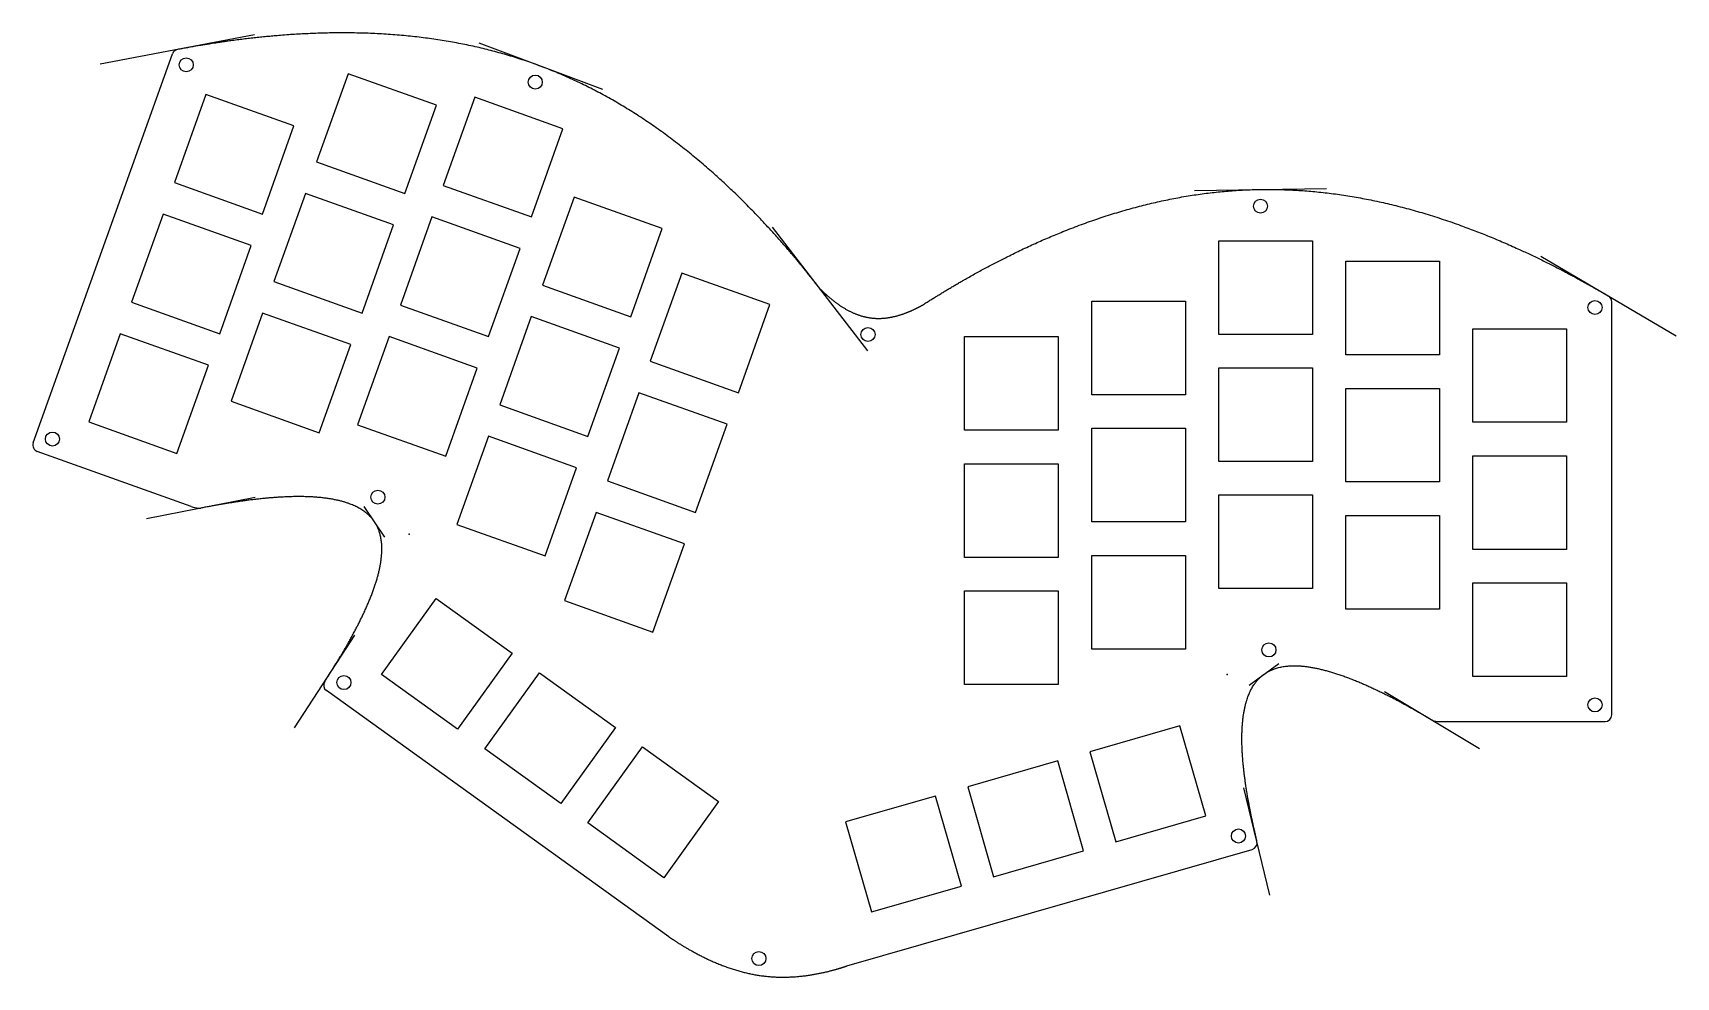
# Model space of a CAD drawing. Header units: centimetres. Extents: x -17.9 to 6.7, y -4.5 to 9.6.
import ezdxf

# ---------------------------------------------------------------- set-up
doc = ezdxf.new("R2010")
doc.units = ezdxf.units.CM
doc.header["$MEASUREMENT"] = 0
doc.layers.add('mrkabuda_switch_plate_unibody_19 v5_Sketch1', color=7, linetype='Continuous')

msp = doc.modelspace()

# ---------------------------------------------------------------- linework, layer by layer
at = {"layer": 'mrkabuda_switch_plate_unibody_19 v5_Sketch1'}
for p, q in [((-14.539, 9.564), (-16.847, 9.122)), ((-9.334, 8.744), (-11.184, 9.439)), ((-17.849, 3.462), (-15.769, 9.278)), ((-13.14, 8.981), (-13.612, 7.663)), ((-11.822, 8.51), (-13.14, 8.981)), ((-15.269, 8.672), (-15.74, 7.354)), ((-13.951, 8.2), (-15.269, 8.672)), ((-11.248, 8.629), (-11.72, 7.311)), ((-9.93, 8.158), (-11.248, 8.629)), ((-12.294, 7.192), (-11.822, 8.51)), ((-14.422, 6.882), (-13.951, 8.2)), ((-10.401, 6.84), (-9.93, 8.158)), ((-13.612, 7.663), (-12.294, 7.192)), ((-15.74, 7.354), (-14.422, 6.882)), ((-13.78, 7.192), (-14.252, 5.874)), ((-12.462, 6.721), (-13.78, 7.192)), ((-11.72, 7.311), (-10.401, 6.84)), ((-9.764, 7.138), (-10.235, 5.82)), ((-8.446, 6.667), (-9.764, 7.138)), ((-0.488, 7.236), (1.488, 7.266)), ((-15.909, 6.883), (-16.38, 5.565)), ((-14.59, 6.412), (-15.909, 6.883)), ((-12.933, 5.403), (-12.462, 6.721)), ((-11.888, 6.84), (-12.36, 5.522)), ((-10.57, 6.369), (-11.888, 6.84)), ((-8.917, 5.348), (-8.446, 6.667)), ((-5.369, 4.838), (-6.797, 6.687)), ((-15.062, 5.093), (-14.59, 6.412)), ((-0.124, 5.083), (-0.124, 6.483)), ((-0.124, 6.483), (1.276, 6.483)), ((1.276, 6.483), (1.276, 5.083)), ((-11.041, 5.051), (-10.57, 6.369)), ((1.776, 4.777), (1.776, 6.177)), ((1.776, 6.177), (3.176, 6.177)), ((3.176, 6.177), (3.176, 4.777)), ((4.689, 6.254), (6.714, 5.061)), ((-8.153, 6), (-8.624, 4.682)), ((-6.835, 5.529), (-8.153, 6)), ((-14.252, 5.874), (-12.933, 5.403)), ((-10.235, 5.82), (-8.917, 5.348)), ((-16.38, 5.565), (-15.062, 5.093)), ((-12.36, 5.522), (-11.041, 5.051)), ((-7.306, 4.211), (-6.835, 5.529)), ((-2.024, 4.179), (-2.024, 5.579)), ((-2.024, 5.579), (-0.624, 5.579)), ((-0.624, 5.579), (-0.624, 4.179)), ((5.751, -0.606), (5.751, 5.571)), ((-14.42, 5.403), (-14.892, 4.085)), ((-13.102, 4.932), (-14.42, 5.403)), ((-10.404, 5.349), (-10.875, 4.031)), ((-9.085, 4.878), (-10.404, 5.349)), ((3.676, 5.169), (5.076, 5.169)), ((3.676, 3.769), (3.676, 5.169)), ((5.076, 5.169), (5.076, 3.769)), ((-16.549, 5.094), (-17.02, 3.776)), ((-15.23, 4.623), (-16.549, 5.094)), ((-13.573, 3.614), (-13.102, 4.932)), ((-12.528, 5.052), (-13, 3.733)), ((-11.21, 4.58), (-12.528, 5.052)), ((-3.924, 5.05), (-2.524, 5.05)), ((-3.924, 3.65), (-3.924, 5.05)), ((-2.524, 5.05), (-2.524, 3.65)), ((1.276, 5.083), (-0.124, 5.083)), ((-9.557, 3.559), (-9.085, 4.878)), ((-8.624, 4.682), (-7.306, 4.211)), ((3.176, 4.777), (1.776, 4.777)), ((-15.702, 3.304), (-15.23, 4.623)), ((-11.681, 3.262), (-11.21, 4.58)), ((-0.124, 3.183), (-0.124, 4.583)), ((-0.124, 4.583), (1.276, 4.583)), ((1.276, 4.583), (1.276, 3.183)), ((-8.793, 4.211), (-9.264, 2.893)), ((-7.475, 3.74), (-8.793, 4.211)), ((-0.624, 4.179), (-2.024, 4.179)), ((1.776, 2.877), (1.776, 4.277)), ((1.776, 4.277), (3.176, 4.277)), ((3.176, 4.277), (3.176, 2.877)), ((-14.892, 4.085), (-13.573, 3.614)), ((-10.875, 4.031), (-9.557, 3.559)), ((-17.02, 3.776), (-15.702, 3.304)), ((-13, 3.733), (-11.681, 3.262)), ((-7.946, 2.422), (-7.475, 3.74)), ((5.076, 3.769), (3.676, 3.769)), ((-11.044, 3.56), (-11.515, 2.242)), ((-9.725, 3.089), (-11.044, 3.56)), ((-2.524, 3.65), (-3.924, 3.65)), ((-2.024, 3.679), (-0.624, 3.679)), ((-2.024, 2.279), (-2.024, 3.679)), ((-0.624, 3.679), (-0.624, 2.279)), ((-15.486, 2.51), (-17.789, 3.334)), ((3.676, 3.269), (5.076, 3.269)), ((3.676, 1.869), (3.676, 3.269)), ((5.076, 3.269), (5.076, 1.869)), ((-10.197, 1.77), (-9.725, 3.089)), ((-3.924, 1.75), (-3.924, 3.15)), ((-3.924, 3.15), (-2.524, 3.15)), ((-2.524, 3.15), (-2.524, 1.75)), ((1.276, 3.183), (-0.124, 3.183)), ((-9.264, 2.893), (-7.946, 2.422)), ((3.176, 2.877), (1.776, 2.877)), ((-14.533, 2.647), (-16.156, 2.325)), ((-12.594, 2.053), (-12.903, 2.509)), ((-0.124, 2.683), (1.276, 2.683)), ((-0.124, 1.283), (-0.124, 2.683)), ((1.276, 2.683), (1.276, 1.283)), ((-11.515, 2.242), (-10.197, 1.77)), ((-9.433, 2.422), (-9.904, 1.104)), ((-8.114, 1.951), (-9.433, 2.422)), ((-0.624, 2.279), (-2.024, 2.279)), ((1.776, 2.377), (3.176, 2.377)), ((1.776, 0.977), (1.776, 2.377)), ((3.176, 2.377), (3.176, 0.977)), ((-8.586, 0.633), (-8.114, 1.951)), ((-2.524, 1.75), (-3.924, 1.75)), ((-2.024, 1.779), (-0.624, 1.779)), ((-2.024, 0.379), (-2.024, 1.779)), ((-0.624, 1.779), (-0.624, 0.379)), ((5.076, 1.869), (3.676, 1.869)), ((-3.924, 1.25), (-2.524, 1.25)), ((-3.924, -0.15), (-3.924, 1.25)), ((-2.524, 1.25), (-2.524, -0.15)), ((1.276, 1.283), (-0.124, 1.283)), ((3.676, 1.369), (5.076, 1.369)), ((3.676, -0.031), (3.676, 1.369)), ((5.076, 1.369), (5.076, -0.031)), ((-12.642, -0.003), (-11.824, 1.133)), ((-11.824, 1.133), (-10.688, 0.316)), ((-9.904, 1.104), (-8.586, 0.633)), ((3.176, 0.977), (1.776, 0.977)), ((-13.944, -0.797), (-13.039, 0.585)), ((-10.688, 0.316), (-11.505, -0.821)), ((-0.624, 0.379), (-2.024, 0.379)), ((-11.099, -1.113), (-10.282, 0.024)), ((-10.282, 0.024), (-9.145, -0.794)), ((0.328, -0.163), (0.772, 0.163)), ((-8.347, -3.923), (-13.467, -0.242)), ((-11.505, -0.821), (-12.642, -0.003)), ((-2.524, -0.15), (-3.924, -0.15)), ((5.076, -0.031), (3.676, -0.031)), ((2.354, -0.257), (3.774, -1.106)), ((3.206, -0.706), (5.651, -0.706)), ((-9.145, -0.794), (-9.963, -1.93)), ((-0.706, -0.77), (-2.052, -1.156)), ((-0.319, -2.115), (-0.706, -0.77)), ((-9.963, -1.93), (-11.099, -1.113)), ((-9.557, -2.222), (-8.739, -1.086)), ((-8.739, -1.086), (-7.603, -1.903)), ((-2.052, -1.156), (-1.665, -2.502)), ((-2.532, -1.295), (-3.878, -1.681)), ((-2.145, -2.64), (-2.532, -1.295)), ((-3.878, -1.681), (-3.491, -3.027)), ((0.64, -3.3), (0.253, -1.695)), ((-7.603, -1.903), (-8.42, -3.04)), ((-4.358, -1.82), (-5.704, -2.206)), ((-3.971, -3.165), (-4.358, -1.82)), ((-5.704, -2.206), (-5.317, -3.552)), ((-1.665, -2.502), (-0.319, -2.115)), ((-8.42, -3.04), (-9.557, -2.222)), ((-5.683, -4.359), (0.377, -2.617)), ((-3.491, -3.027), (-2.145, -2.64)), ((-5.317, -3.552), (-3.971, -3.165))]:
    msp.add_line(p, q, dxfattribs=at)
for centre in [(-15.562, 9.114), (-10.343, 8.856), (0.5, 7.001), (5.501, 5.486), (-5.369, 5.082), (-17.563, 3.519), (-12.696, 2.65), (0.626, 0.365), (-13.204, -0.123), (5.501, -0.456), (0.17, -2.417), (-7, -4.25)]:
    msp.add_circle(centre, 0.105, dxfattribs=at)
for centre, radius, start, end in [((-15.675, 9.245), 0.1, 100.8254, 160.3178), ((5.651, 5.571), 0.1, 0, 59.4923), ((-17.755, 3.428), 0.1, 160.3178, 250.3178), ((-15.319, 2.981), 0.5, 250.3923, 263.488), ((-15.364, 2.584), 0.1, 263.488, 281.2165), ((-13.408, -0.161), 0.1, 146.7765, 234.2779), ((3.115, -0.596), 0.1, 239.1013, 256.8298), ((3.206, -0.206), 0.5, 256.8298, 269.9255), ((5.651, -0.606), 0.1, 270, 0), ((0.349, -2.521), 0.1, 286.0398, 13.5413)]:
    msp.add_arc(centre, radius, start, end, dxfattribs=at)
for points in [[(-6.083, 5.762), (-6.229, 5.951), (-6.525, 6.319), (-6.982, 6.84), (-7.615, 7.473), (-8.45, 8.151), (-9.333, 8.708), (-10.267, 9.134), (-11.255, 9.423), (-12.295, 9.581), (-13.382, 9.619), (-14.286, 9.56), (-14.983, 9.469), (-15.455, 9.389), (-15.693, 9.343)], [(-4.553, 5.523), (-4.351, 5.652), (-3.947, 5.899), (-3.341, 6.237), (-2.532, 6.619), (-1.519, 6.975), (-0.501, 7.202), (0.522, 7.288), (1.55, 7.227), (2.584, 7.026), (3.621, 6.695), (4.452, 6.335), (5.077, 6.015), (5.493, 5.78), (5.702, 5.658)], [(-6.083, 5.762), (-6.055, 5.734), (-5.998, 5.68), (-5.913, 5.605), (-5.798, 5.517), (-5.652, 5.429), (-5.503, 5.365), (-5.351, 5.327), (-5.197, 5.316), (-5.04, 5.332), (-4.88, 5.372), (-4.75, 5.422), (-4.652, 5.469), (-4.586, 5.504), (-4.553, 5.523)], [(-13.492, -0.106), (-13.403, 0.03), (-13.236, 0.294), (-13.019, 0.668), (-12.796, 1.121), (-12.637, 1.609), (-12.608, 2.01), (-12.72, 2.318), (-12.98, 2.529), (-13.38, 2.646), (-13.909, 2.678), (-14.428, 2.638), (-14.867, 2.575), (-15.182, 2.518), (-15.344, 2.486)], [(0.447, -2.498), (0.409, -2.34), (0.341, -2.035), (0.262, -1.61), (0.205, -1.108), (0.219, -0.595), (0.327, -0.208), (0.536, 0.044), (0.852, 0.155), (1.268, 0.132), (1.777, -0.018), (2.252, -0.229), (2.644, -0.437), (2.921, -0.596), (3.064, -0.681)], [(-8.347, -3.923), (-8.295, -3.959), (-8.191, -4.027), (-8.034, -4.123), (-7.825, -4.236), (-7.562, -4.353), (-7.297, -4.443), (-7.032, -4.503), (-6.765, -4.532), (-6.496, -4.53), (-6.226, -4.501), (-6.01, -4.456), (-5.846, -4.412), (-5.738, -4.378), (-5.683, -4.359)]]:
    msp.add_open_spline(points, degree=5, dxfattribs=at)
for p in [(-12.23, 2.096), (0, 0)]:
    msp.add_point(p, dxfattribs=at)

doc.saveas('drawing.dxf')
